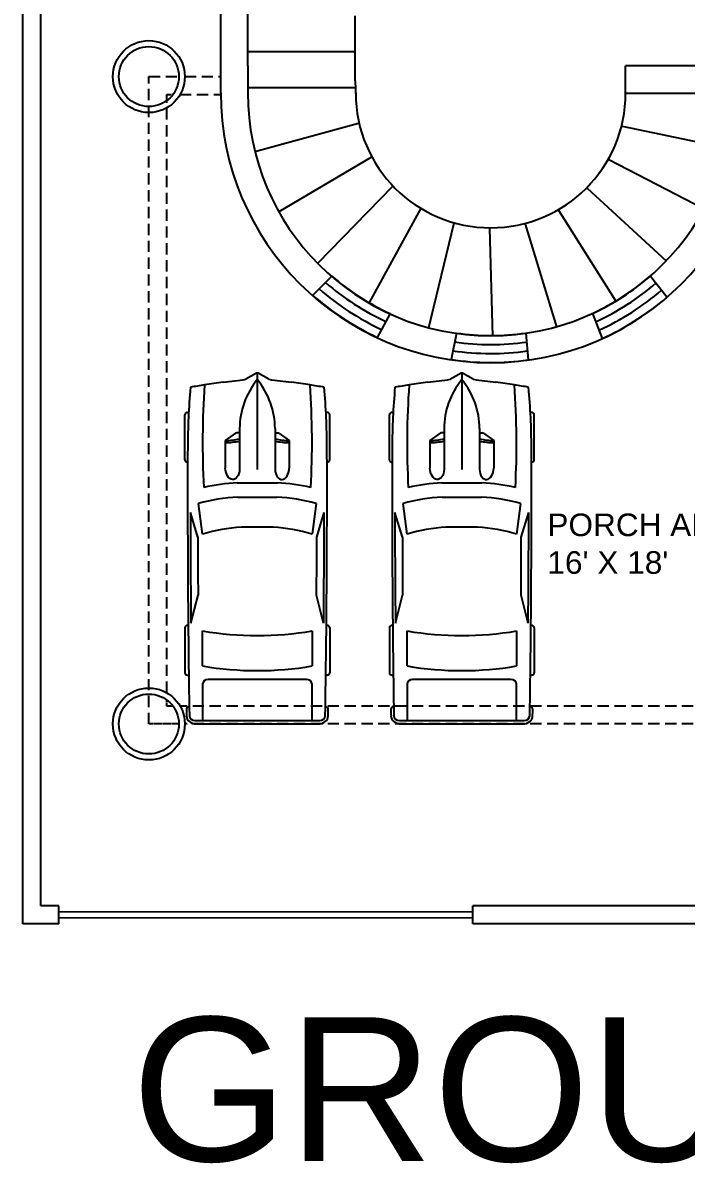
# Model space of a CAD drawing. Header units: inches. Extents: x 0 to 2330, y 0 to 1444.
# Drawn here: x 473 to 694.2, y 255.8 to 636.3 of the extents above; entities that cross this region are included whole.
import ezdxf

# ---------------------------------------------------------------- set-up
doc = ezdxf.new("R2010")
doc.units = ezdxf.units.IN
doc.header["$MEASUREMENT"] = 0
doc.linetypes.add('HIDDEN', pattern=[0.375, 0.25, -0.125])
for name, color, linetype in [('BOUNDRY WALL', 41, 'Continuous'), ('COLOUM', 130, 'Continuous'), ('DIMENSION', 51, 'HIDDEN'), ('dIMENSIONS', 40, 'Continuous'), ('PORCH BOUNDRY', 173, 'HIDDEN'), ('PORCH CAR', 232, 'Continuous'), ('STAIRS', 32, 'Continuous'), ('WALLS', 7, 'Continuous'), ('WINDOW', 80, 'Continuous')]:
    doc.layers.add(name, color=color, linetype=linetype)
doc.styles.get("Standard").update_dxf_attribs({"font": 'arial.ttf'})

# ---------------------------------------------------------------- blocks, each defined once
blk = doc.blocks.new('*U23')
blk.add_line((-1.76, -0.17), (-1.76, -36))
blk = doc.blocks.new('*U24')
at = {"layer": 'STAIRS', "color": 0, "linetype": 'ByBlock', "lineweight": -2, "transparency": 16777216}
for p, rotation in [((583.99, 612.86), 270), ((585.58, 601), 285.2788745368219), ((673.02, 603.55), 78.06761990504134), ((590.24, 589.98), 300.5577490736438), ((669.01, 592.28), 62.78874536821938), ((597.64, 580.58), 315.8366236104658), ((662.18, 582.46), 47.50987083139749), ((607.26, 573.45), 331.1154981472877), ((652.99, 574.79), 32.23099629457546), ((618.41, 569.12), 346.3943726841097), ((630.31, 567.88), 1.673247220931602), ((642.12, 569.81), 16.95212175775356)]:
    blk.add_blockref('*U23', p, dxfattribs=dict(at, rotation=rotation))
blk = doc.blocks.new('*U15')
for p, q in [((21.1, 37.41), (21.1, 36.83)), ((46.55, 38.89), (22.35, 38.89)), ((47.8, 37.39), (47.8, 37.41)), ((135.45, 37.07), (135.45, 37.41)), ((136.7, 38.89), (160.9, 38.89)), ((162.15, 37.41), (162.15, 36.77)), ((70.03, 31.54), (86.41, 29.35)), ((87.99, 31.87), (74.76, 35.92)), ((134.31, 35.6), (119.29, 31.78)), ((186.47, -33.5), (186.47, 33.5)), ((188.4, -32.76), (188.4, 32.76)), ((138.42, 29.35), (157.25, 29.35)), ((164.52, 26.39), (164.52, -26.39)), ((186.47, 29.35), (167.01, 29.35)), ((32.27, 11.63), (36.13, 17.17)), ((36.13, 17.17), (50.94, 17.17)), ((3.27, 6.13), (0.1, 0.41)), ((29.77, 9.51), (51.68, 9.51)), ((32.12, 9.51), (32.12, 11.15)), ((58.92, -10.77), (58.92, 10.77)), ((66.55, -10.53), (66.55, 10.53)), ((82.74, 8.5), (82.74, -8.5)), ((186.47, -10.53), (186.47, 10.53)), ((0, 0), (51.68, 0)), ((0.1, -0.41), (3.27, -6.13)), ((29.77, -9.51), (51.68, -9.51)), ((32.12, -9.51), (32.12, -11.15)), ((32.27, -11.63), (36.13, -17.17)), ((36.13, -17.17), (50.94, -17.17)), ((86.41, -29.35), (70.03, -31.54)), ((157.25, -29.35), (138.42, -29.35)), ((167.01, -29.35), (186.47, -29.35)), ((87.99, -31.87), (74.76, -35.92)), ((134.31, -35.6), (119.29, -31.78)), ((21.1, -37.41), (21.1, -36.83)), ((46.55, -38.89), (22.35, -38.89)), ((47.8, -37.39), (47.8, -37.41)), ((135.45, -37.07), (135.45, -37.41)), ((136.7, -38.89), (160.9, -38.89)), ((162.15, -37.41), (162.15, -36.77))]:
    blk.add_line(p, q)
for centre, major_axis, ratio, start_param, end_param in [((41.19, -490.86), (0, 528.23), 0.842304, 0.00281, 0.075598), ((22.35, 37.41), (0, -1.48), 0.842304, 3.141593, 4.712389), ((64.48, -10555.62), (0, 10593.03), 0.842304, -0.013397, 0.002797), ((46.55, 37.41), (0, 1.48), 0.842304, -1.570796, 0), ((136.7, 37.41), (0, -1.48), 0.842304, 3.141593, 4.712389), ((160.9, 37.41), (0, 1.48), 0.842304, -1.570796, 0), ((180.63, 35.84), (0, 2.22), 0.842304, -0.013017, 1.249894), ((64.48, -10556.36), (0, 10595.31), 0.842304, -0.013397, -0.013017), ((183.98, 32.76), (0, -5.25), 0.842304, 1.570796, 3.128196), ((266.03, -27.52), (0, 313.31), 0.842304, 1.367076, 1.39176), ((135.29, 5.39), (0, 81.77), 0.842304, 1.245306, 1.50788), ((64.48, -10555.62), (0, -10591.55), 0.842304, 3.133765, 3.140441), ((95.79, -3666.35), (0, -3698.24), 0.842304, 3.134049, 3.144098), ((183.98, 33.5), (0, -2.96), 0.842304, 1.570796, 3.128196), ((259.18, -27.52), (0, -305.3), 0.842304, 4.528606, 4.561838), ((37.47, -593.96), (0, -623.33), 0.842304, 3.096046, 3.200911), ((134.4, 5.39), (0, -89.78), 0.842304, 4.449482, 4.652344), ((149.6, 2.8), (0, -79.58), 0.842304, 4.372215, 4.640744), ((17.08, 0), (0, 147.02), 0.842304, 4.511394, 4.913384), ((35.91, 0), (0, 147.02), 0.842304, 4.511394, 4.913384), ((167.01, 26.39), (0, 2.96), 0.842304, 0, 1.570796), ((-204.49, 52.4), (0, -250.96), 0.842304, 1.385369, 1.434372), ((13.04, 17.01), (0, 27.42), 0.842304, 4.435146, 4.718221), ((14.2, 17.01), (0, 27.42), 0.842304, 4.435146, 4.718221), ((50.79, 13.34), (6.34, -0.36), 0.603834, -1.395552, 1.581315), ((29.77, -46.66), (0, 56.17), 0.842304, 0, 0.590319), ((32.75, 11.15), (0, 0.74), 0.842304, 0.879714, 1.570796), ((0.62, 0), (0, -0.74), 0.842304, 4.131459, 5.293319), ((29.77, 46.66), (0, 56.17), 0.842304, 2.551274, 3.141593), ((-204.49, -52.4), (0, 250.96), 0.842304, -1.434372, -1.385369), ((32.75, -11.15), (0, -0.74), 0.842304, 4.712389, 5.403472), ((13.04, -17.01), (0, -27.42), 0.842304, 1.564964, 1.848039), ((14.2, -17.01), (0, -27.42), 0.842304, 1.564964, 1.848039), ((134.4, -5.39), (0, -89.78), 0.842304, -1.510751, -1.307889), ((135.29, -5.39), (0, -81.77), 0.842304, -1.50788, -1.245306), ((149.6, -2.8), (0, -79.58), 0.842304, -1.499151, -1.230623), ((259.18, 27.52), (0, 305.3), 0.842304, 1.721348, 1.754579), ((266.03, 27.52), (0, 313.31), 0.842304, 1.749832, 1.774517), ((37.47, 593.96), (0, -623.33), 0.842304, -0.059319, 0.045547), ((167.01, -26.39), (0, -2.96), 0.842304, 4.712389, 6.283185), ((41.19, 490.86), (0, -528.23), 0.842304, -0.075598, -0.00281), ((64.48, 10555.62), (0, 10593.03), 0.842304, 3.138796, 3.15499), ((64.48, 10555.62), (0, -10591.55), 0.842304, 0.001152, 0.007828), ((95.79, 3666.35), (0, -3698.24), 0.842304, -0.002505, 0.007544), ((180.63, -35.84), (0, -2.22), 0.842304, -1.249894, 0.013017), ((183.98, -33.5), (0, 2.96), 0.842304, 3.15499, 4.712389), ((183.98, -32.76), (0, -5.25), 0.842304, 0.013397, 1.570796), ((22.35, -37.41), (0, 1.48), 0.842304, 1.570796, 3.141593), ((46.55, -37.41), (0, -1.48), 0.842304, 0, 1.570796), ((136.7, -37.41), (0, -1.48), 0.842304, -1.570796, 0), ((160.9, -37.41), (0, 1.48), 0.842304, 3.141593, 4.712389), ((64.48, 10556.36), (0, 10595.31), 0.842304, 3.15461, 3.15499)]:
    blk.add_ellipse(centre, major_axis=major_axis, ratio=ratio, start_param=start_param, end_param=end_param)
at = {"extrusion": (0, 0, -1)}
blk.add_ellipse((50.79, -13.34), major_axis=(6.34, 0.36), ratio=0.603834, start_param=-1.395552, end_param=1.581315, dxfattribs=at)
blk = doc.blocks.new('WIN DOW')
at = {"layer": 'WINDOW'}
for p, q in [((5769.22, 2754.53), (5762.88, 2748.11)), ((5875.45, 2754.53), (5881.01, 2747.44)), ((5788.65, 2742.01), (5784.38, 2734.07)), ((5856.12, 2742.06), (5859.35, 2733.64)), ((5810.83, 2735.5), (5808.98, 2726.67)), ((5833.95, 2735.52), (5834.67, 2726.53))]:
    blk.add_line(p, q, dxfattribs=at)
for radius, start, end in [(84, 228.8905, 245.2985), (81, 229.0222, 245.4302), (81, 294.6543, 310.9778), (84, 294.5226, 310.9306), (90, 228.6535, 245.0615), (87, 228.7679, 245.1759), (87, 294.4, 310.808), (90, 294.2856, 310.6936), (84, 261.7066, 278.1146), (81, 261.8383, 278.2463), (87, 261.584, 277.992), (90, 261.4696, 277.8776)]:
    blk.add_arc((5822.33, 2815.68), radius, start, end, dxfattribs=at)

msp = doc.modelspace()

# ---------------------------------------------------------------- linework, layer by layer
at = {"layer": 'BOUNDRY WALL'}
for p, q in [((472.99429, 335.61423), (472.99429, 1415.61423)), ((478.99429, 341.61423), (478.99429, 1409.61423)), ((484.99429, 341.61423), (478.99429, 341.61423)), ((622.99394, 339.61423), (484.99394, 339.5655)), ((484.99429, 335.61423), (484.99429, 341.61423)), ((1066.99429, 341.61423), (622.99429, 341.61423)), ((622.99429, 335.61423), (622.99429, 341.61423)), ((478.99429, 335.61423), (472.99429, 335.61423)), ((484.99429, 335.61423), (478.99429, 335.61423)), ((622.99465, 337.61423), (484.99465, 337.5655)), ((1072.99429, 335.61423), (622.99429, 335.61423))]:
    msp.add_line(p, q, dxfattribs=at)
at = {"layer": 'COLOUM'}
for centre, radius in [((515.01762, 618.31621), 12), ((515.01762, 618.31621), 10), ((515.01762, 402.31621), 12), ((515.01762, 402.31621), 10)]:
    msp.add_circle(centre, radius, dxfattribs=at)
at = {"layer": 'PORCH BOUNDRY', "ltscale": 15}
for p, q in [((515.01762, 402.31621), (515.01762, 618.31621)), ((515.01762, 618.31621), (525.01762, 618.31621)), ((527.01762, 618.31621), (538.99429, 618.31621)), ((521.01762, 412.70851), (521.01762, 612.31621)), ((525.40992, 612.31621), (538.99429, 612.31621)), ((719.01762, 408.31621), (525.40992, 408.31621)), ((719.01762, 402.31621), (527.01762, 402.31621))]:
    msp.add_line(p, q, dxfattribs=at)
at = {"layer": 'PORCH BOUNDRY'}
for p, q in [((521.01762, 612.31621), (523.01762, 612.31621)), ((521.01762, 408.31621), (521.01762, 410.31621)), ((523.01762, 408.31621), (521.01762, 408.31621)), ((525.01762, 402.31621), (515.01762, 402.31621))]:
    msp.add_line(p, q, dxfattribs=at)
at = {"layer": 'STAIRS'}
for p, q in [((547.99429, 621.85609), (547.99429, 674.61423)), ((583.8218, 616.85609), (583.8218, 638.61423)), ((583.8218, 626.61423), (547.99429, 626.61423)), ((548.01762, 621.85609), (548.04472, 612.85609)), ((673.99429, 612.85609), (673.99429, 621.85609)), ((710.02986, 621.85609), (673.99429, 621.85609)), ((583.8218, 616.85609), (584.02324, 611.24241)), ((709.99403, 612.64857), (673.99429, 612.64857))]:
    msp.add_line(p, q, dxfattribs=at)
for radius in [81, 45]:
    msp.add_arc((628.99429, 612.85609), radius, 180, 0, dxfattribs=at)
at = {"layer": 'WALLS'}
for p, q in [((538.99429, 612.85609), (538.99429, 928.11423)), ((548.01762, 621.85609), (547.99429, 621.85609)), ((548.01762, 612.85609), (548.04472, 612.85609))]:
    msp.add_line(p, q, dxfattribs=at)
msp.add_arc((628.99429, 612.85609), 90, 180, 0, dxfattribs=at)

# ---------------------------------------------------------------- block references
at = {"layer": 'PORCH CAR', "xscale": 0.6213381705484801, "yscale": 0.6213381705484801, "zscale": 0.6213381705484801, "rotation": 270}
for p in [(551.18051, 519.3757), (619.36589, 519.3757)]:
    msp.add_blockref('*U15', p, dxfattribs=at)
at = {"layer": 'STAIRS'}
msp.add_blockref('*U24', (0, 0), dxfattribs=at)
at = {"layer": 'WINDOW'}
msp.add_blockref('WIN DOW', (-5193.2021, -2202.75617), dxfattribs=at)

# ---------------------------------------------------------------- texts
at = {"layer": 'DIMENSION', "insert": (509.27461, 304.45494), "char_height": 48, "attachment_point": 1}
msp.add_mtext_dynamic_manual_height_columns('GROUND FLOOR', width=2130.3561267, gutter_width=17.49814, heights=[0], dxfattribs=at)
at = {"layer": 'dIMENSIONS', "insert": (647.89874, 472.53042), "char_height": 7.539199, "attachment_point": 1}
msp.add_mtext_dynamic_manual_height_columns("PORCH AREA\\P16' X 18'", width=154.5109132, gutter_width=37.696, heights=[0], dxfattribs=at)

doc.saveas('drawing.dxf')
